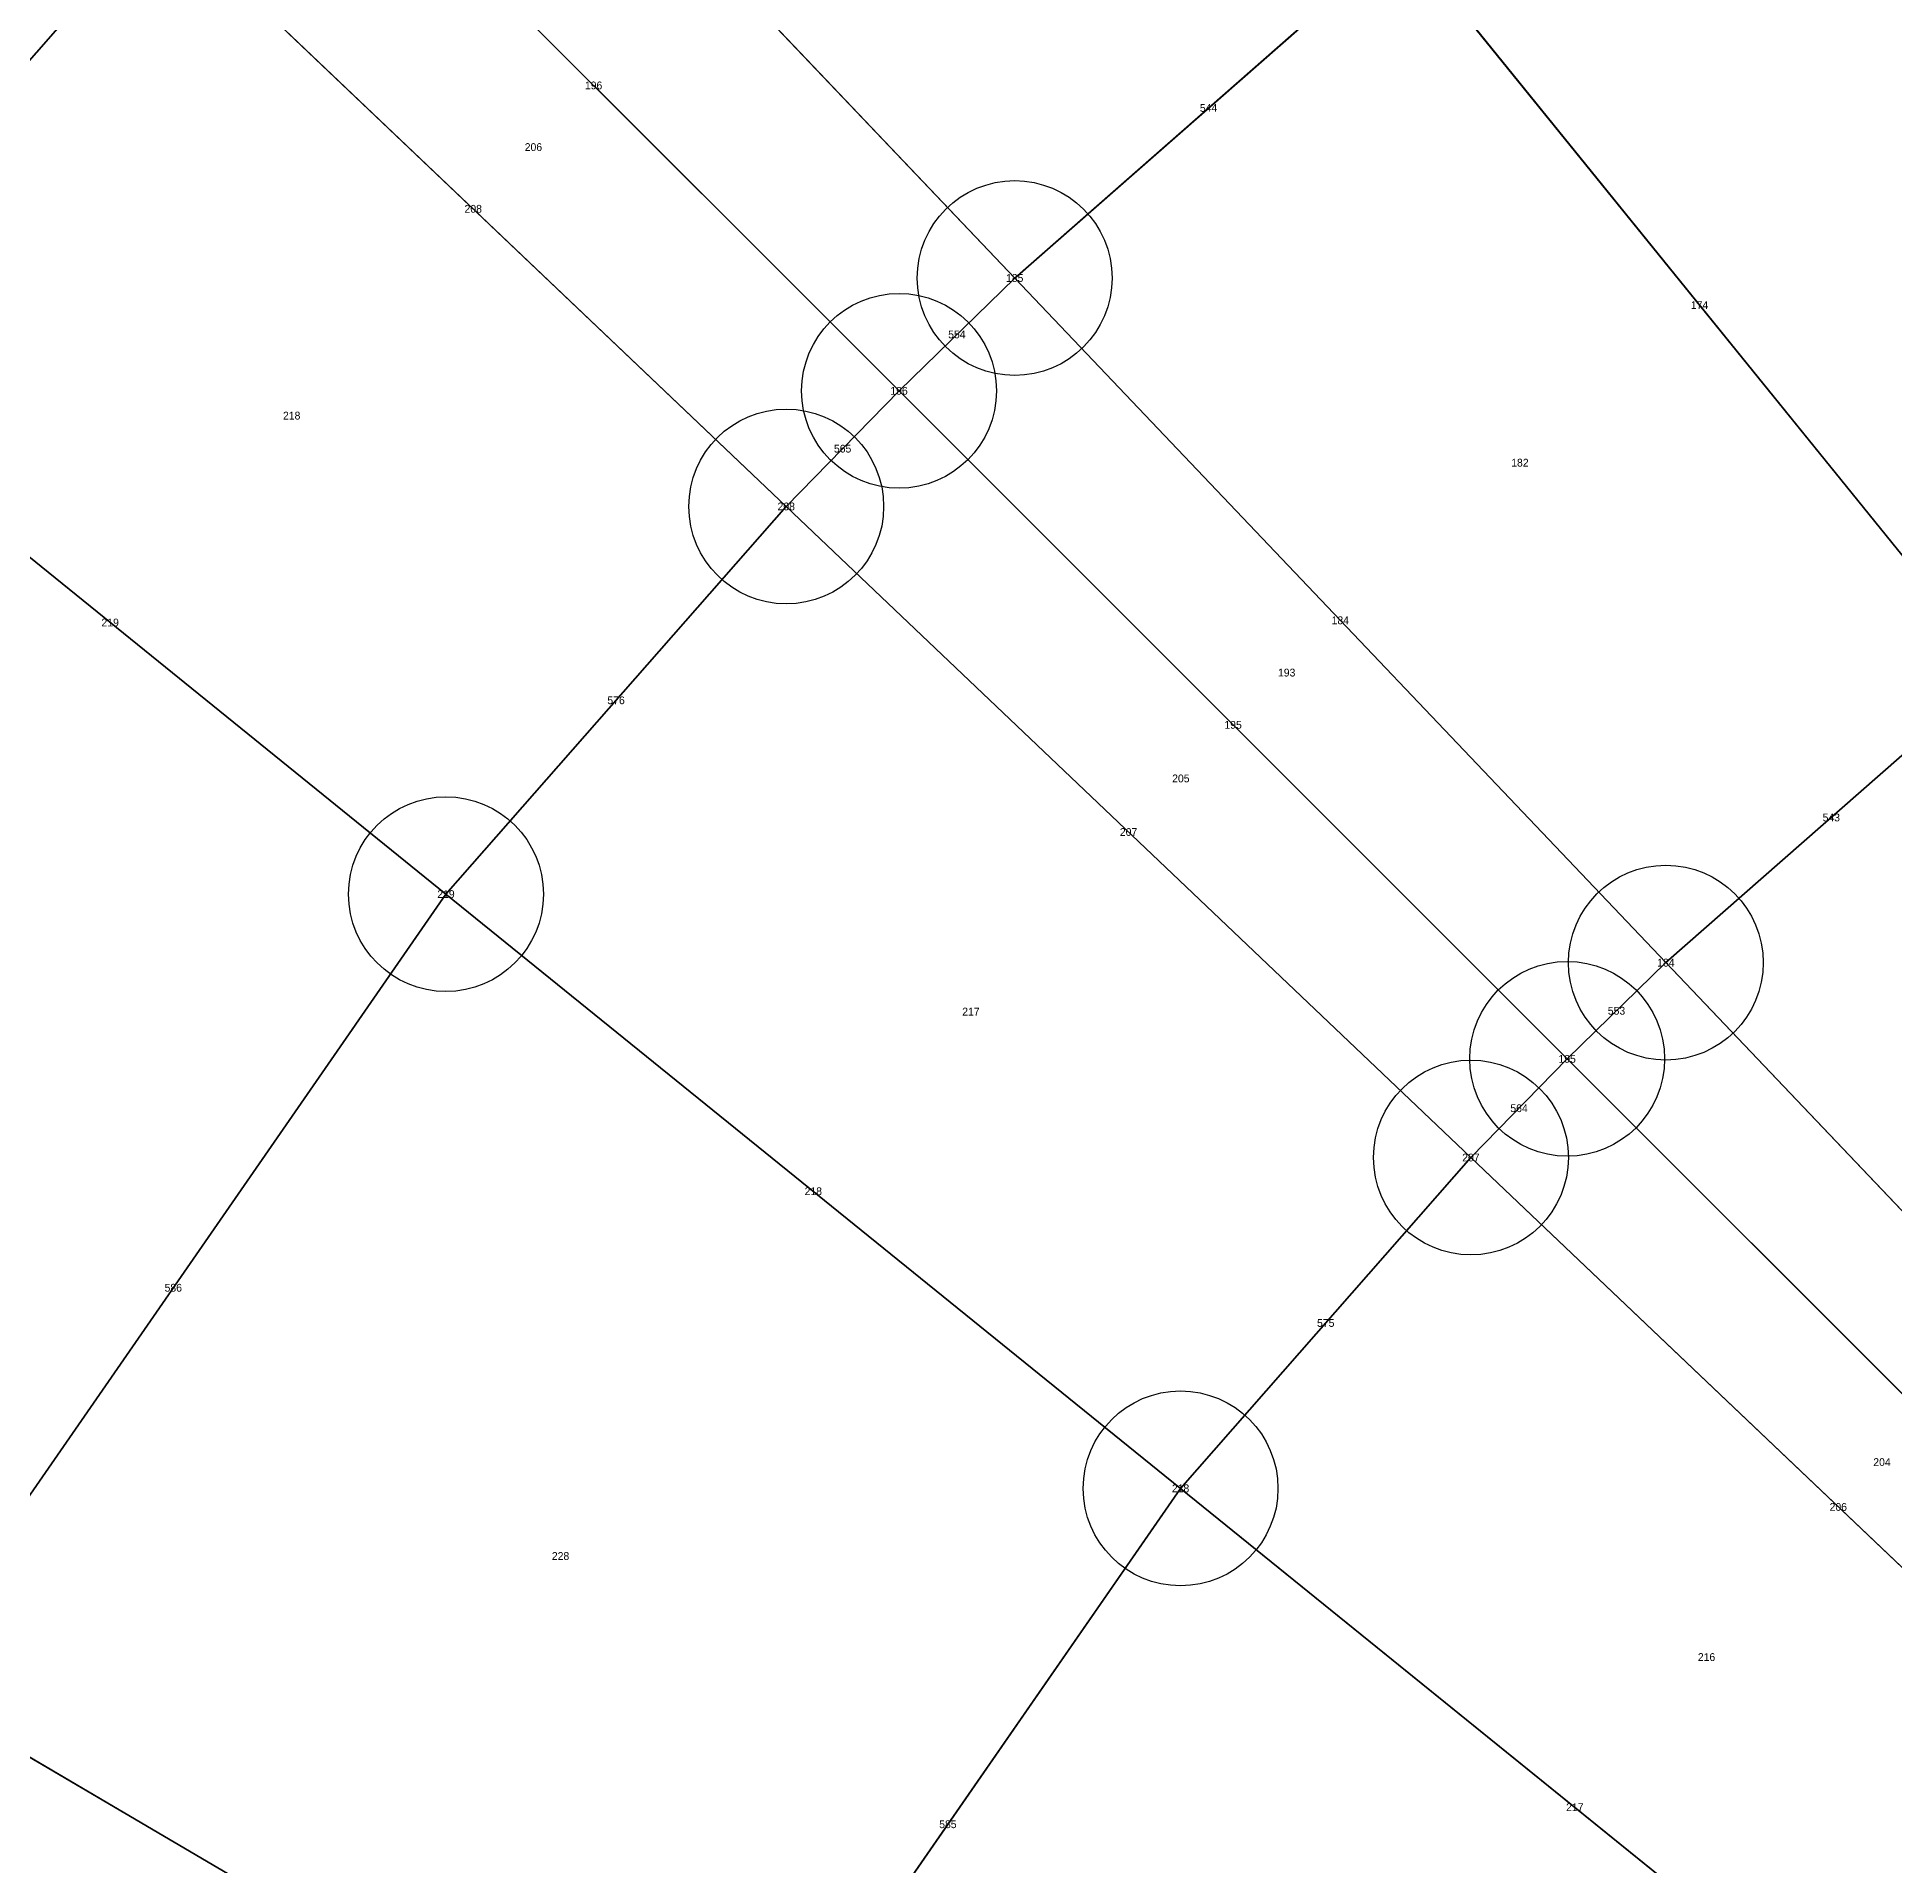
# Model space of a CAD drawing. Extents: x -2.75 to 2.75, y -2.5 to 2.5.
# Drawn here: x -1.3902 to -0.9135, y 0.7904 to 1.2598 of the extents above; entities that cross this region are included whole.
import ezdxf
from ezdxf.enums import TextEntityAlignment as Align

# ---------------------------------------------------------------- set-up
doc = ezdxf.new("R2010")
doc.units = 0
doc.header["$MEASUREMENT"] = 0
doc.header["$PDMODE"] = 33
doc.header["$PDSIZE"] = 0.05
for name, color, linetype in [('BRANCHE INTERNO', 7, 'Continuous'), ('BRANCHES-Index', 7, 'Continuous'), ('Faces', 7, 'Continuous'), ('Faces-Index', 7, 'Continuous'), ('NODI-Index', 7, 'Continuous'), ('NODO INTRADOSSO INTERNO', 7, 'Continuous')]:
    doc.layers.add(name, color=color, linetype=linetype)

msp = doc.modelspace()

# ---------------------------------------------------------------- linework, layer by layer
at = {"layer": 'BRANCHE INTERNO'}
for p, q in [((-1.13936, 1.19799, 2.07314), (-1.29216, 1.35866, 1.875)), ((-1.16904, 1.16904, 2.07314), (-1.32583, 1.32583, 1.875)), ((-1.35866, 1.29216, 1.875), (-1.4577, 1.1793, 1.875)), ((-1.19799, 1.13936, 2.07314), (-1.35866, 1.29216, 1.875)), ((-1.03985, 1.28532, 2.07314), (-1.13936, 1.19799, 2.07314)), ((-0.88731, 1.09678, 2.24522), (-1.03985, 1.28532, 2.07314)), ((-1.13936, 1.19799, 2.07314), (-1.16904, 1.16904, 2.07314)), ((-0.97223, 1.02226, 2.24522), (-1.13936, 1.19799, 2.07314)), ((-1.28532, 1.03985, 2.07314), (-1.4577, 1.1793, 1.875)), ((-1.16904, 1.16904, 2.07314), (-1.19799, 1.13936, 2.07314)), ((-0.99756, 0.99756, 2.24522), (-1.16904, 1.16904, 2.07314)), ((-1.19799, 1.13936, 2.07314), (-1.28532, 1.03985, 2.07314)), ((-1.02226, 0.97223, 2.24522), (-1.19799, 1.13936, 2.07314)), ((-0.88731, 1.09678, 2.24522), (-0.97223, 1.02226, 2.24522)), ((-1.28532, 1.03985, 2.07314), (-1.4253, 0.83777, 2.07314)), ((-1.09678, 0.88731, 2.24522), (-1.28532, 1.03985, 2.07314)), ((-0.97223, 1.02226, 2.24522), (-0.99756, 0.99756, 2.24522)), ((-0.79287, 0.83368, 2.38905), (-0.97223, 1.02226, 2.24522)), ((-0.99756, 0.99756, 2.24522), (-1.02226, 0.97223, 2.24522)), ((-0.81353, 0.81353, 2.38905), (-0.99756, 0.99756, 2.24522)), ((-1.02226, 0.97223, 2.24522), (-1.09678, 0.88731, 2.24522)), ((-0.83368, 0.79287, 2.38905), (-1.02226, 0.97223, 2.24522)), ((-1.09678, 0.88731, 2.24522), (-1.21622, 0.71488, 2.24522)), ((-0.89445, 0.72362, 2.38905), (-1.09678, 0.88731, 2.24522)), ((-1.21622, 0.71488, 2.24522), (-1.4253, 0.83777, 2.07314))]:
    msp.add_line(p, q, dxfattribs=at)
at = {"layer": 'Faces'}
for points in [[(-1.03985, 1.28532, 2.07314), (-1.13936, 1.19799, 2.07314), (-1.29216, 1.35866, 1.875), (-1.1793, 1.4577, 1.875)], [(-0.71488, 1.21622, 2.24522), (-0.88731, 1.09678, 2.24522), (-1.03985, 1.28532, 2.07314), (-0.83777, 1.4253, 2.07314)], [(-1.13936, 1.19799, 2.07314), (-1.16904, 1.16904, 2.07314), (-1.32583, 1.32583, 1.875), (-1.29216, 1.35866, 1.875)], [(-1.35866, 1.29216, 1.875), (-1.4577, 1.1793, 1.875), (-1.52571, 1.23432, 1.78323), (-1.42205, 1.35245, 1.78323)], [(-1.16904, 1.16904, 2.07314), (-1.19799, 1.13936, 2.07314), (-1.35866, 1.29216, 1.875), (-1.32583, 1.32583, 1.875)], [(-1.19799, 1.13936, 2.07314), (-1.28532, 1.03985, 2.07314), (-1.4577, 1.1793, 1.875), (-1.35866, 1.29216, 1.875)], [(-0.88731, 1.09678, 2.24522), (-0.97223, 1.02226, 2.24522), (-1.13936, 1.19799, 2.07314), (-1.03985, 1.28532, 2.07314)], [(-0.97223, 1.02226, 2.24522), (-0.99756, 0.99756, 2.24522), (-1.16904, 1.16904, 2.07314), (-1.13936, 1.19799, 2.07314)], [(-1.28532, 1.03985, 2.07314), (-1.4253, 0.83777, 2.07314), (-1.61644, 0.95012, 1.875), (-1.4577, 1.1793, 1.875)], [(-0.99756, 0.99756, 2.24522), (-1.02226, 0.97223, 2.24522), (-1.19799, 1.13936, 2.07314), (-1.16904, 1.16904, 2.07314)], [(-1.02226, 0.97223, 2.24522), (-1.09678, 0.88731, 2.24522), (-1.28532, 1.03985, 2.07314), (-1.19799, 1.13936, 2.07314)], [(-0.72362, 0.89445, 2.38905), (-0.79287, 0.83368, 2.38905), (-0.97223, 1.02226, 2.24522), (-0.88731, 1.09678, 2.24522)], [(-1.09678, 0.88731, 2.24522), (-1.21622, 0.71488, 2.24522), (-1.4253, 0.83777, 2.07314), (-1.28532, 1.03985, 2.07314)], [(-0.79287, 0.83368, 2.38905), (-0.81353, 0.81353, 2.38905), (-0.99756, 0.99756, 2.24522), (-0.97223, 1.02226, 2.24522)], [(-0.81353, 0.81353, 2.38905), (-0.83368, 0.79287, 2.38905), (-1.02226, 0.97223, 2.24522), (-0.99756, 0.99756, 2.24522)], [(-0.83368, 0.79287, 2.38905), (-0.89445, 0.72362, 2.38905), (-1.09678, 0.88731, 2.24522), (-1.02226, 0.97223, 2.24522)], [(-0.89445, 0.72362, 2.38905), (-0.99186, 0.583, 2.38905), (-1.21622, 0.71488, 2.24522), (-1.09678, 0.88731, 2.24522)], [(-1.21622, 0.71488, 2.24522), (-1.34787, 0.41652, 2.24522), (-1.57958, 0.48812, 2.07314), (-1.4253, 0.83777, 2.07314)]]:
    msp.add_3dface(points, dxfattribs=at)
at = {"layer": 'NODO INTRADOSSO INTERNO'}
for p in [(-1.13936, 1.19799, 2.07314), (-1.16904, 1.16904, 2.07314), (-1.19799, 1.13936, 2.07314), (-1.28532, 1.03985, 2.07314), (-0.97223, 1.02226, 2.24522), (-0.99756, 0.99756, 2.24522), (-1.02226, 0.97223, 2.24522), (-1.09678, 0.88731, 2.24522)]:
    msp.add_point(p, dxfattribs=at)

# ---------------------------------------------------------------- texts
at = {"layer": 'BRANCHES-Index'}
for s, p in [('196', (-1.24743, 1.24743, 1.97407)), ('544', (-1.0896, 1.24166, 2.07314)), ('208', (-1.27832, 1.21576, 1.97407)), ('174', (-0.96358, 1.19105, 2.15918)), ('554', (-1.1542, 1.18352, 2.07314)), ('565', (-1.18352, 1.1542, 2.07314)), ('184', (-1.05579, 1.11013, 2.15918)), ('219', (-1.37151, 1.10957, 1.97407)), ('576', (-1.24166, 1.0896, 2.07314)), ('195', (-1.0833, 1.0833, 2.15918)), ('543', (-0.92977, 1.05952, 2.24522)), ('207', (-1.11013, 1.05579, 2.15918)), ('553', (-0.9849, 1.00991, 2.24522)), ('564', (-1.00991, 0.9849, 2.24522)), ('218', (-1.19105, 0.96358, 2.15918)), ('586', (-1.35531, 0.93881, 2.07314)), ('575', (-1.05952, 0.92977, 2.24522)), ('206', (-0.92797, 0.88255, 2.31714)), ('217', (-0.99561, 0.80547, 2.31714)), ('585', (-1.1565, 0.8011, 2.24522))]:
    msp.add_text(s, height=0.002, dxfattribs=at).set_placement(p, align=Align.MIDDLE_CENTER)
at = {"layer": 'Faces-Index'}
for s, p in [('206', (-1.26288, 1.2316, 1.97407)), ('218', (-1.32492, 1.16267, 1.97407)), ('182', (-1.00969, 1.15059, 2.15918)), ('193', (-1.06955, 1.09671, 2.15918)), ('205', (-1.09671, 1.06955, 2.15918)), ('217', (-1.15059, 1.00969, 2.15918)), ('204', (-0.91676, 0.89405, 2.31714)), ('228', (-1.25591, 0.86995, 2.15918)), ('216', (-0.96179, 0.84401, 2.31714))]:
    msp.add_text(s, height=0.002, dxfattribs=at).set_placement(p, align=Align.MIDDLE_CENTER)
at = {"layer": 'NODI-Index'}
for s, p in [('185', (-1.13936, 1.19799, 2.07314)), ('196', (-1.16904, 1.16904, 2.07314)), ('208', (-1.19799, 1.13936, 2.07314)), ('219', (-1.28532, 1.03985, 2.07314)), ('184', (-0.97223, 1.02226, 2.24522)), ('195', (-0.99756, 0.99756, 2.24522)), ('207', (-1.02226, 0.97223, 2.24522)), ('218', (-1.09678, 0.88731, 2.24522))]:
    msp.add_text(s, height=0.002, dxfattribs=at).set_placement(p, align=Align.MIDDLE_CENTER)

doc.saveas('drawing.dxf')
